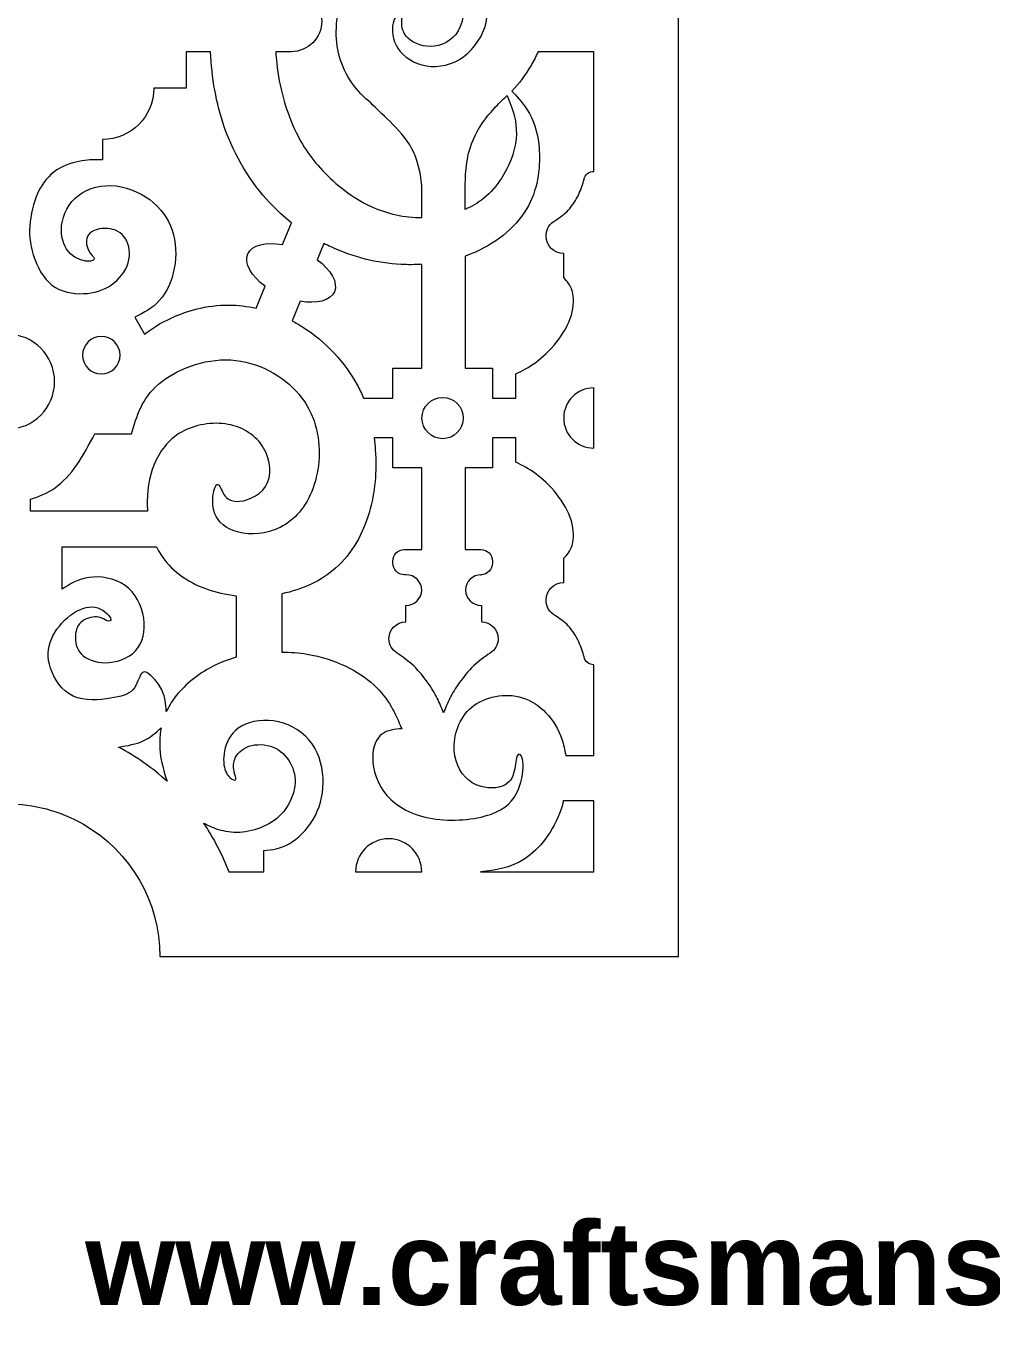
# Model space of a CAD drawing. Header units: millimetres. Extents: x -77 to 114, y -14 to 198.
# Drawn here: x -43.7 to 2.9, y -14 to 48.8 of the extents above; entities that cross this region are included whole.
import ezdxf

# ---------------------------------------------------------------- set-up
doc = ezdxf.new("R2010")
doc.units = ezdxf.units.MM
doc.header["$MEASUREMENT"] = 0
doc.layers.add('Default', color=7, linetype='Continuous')

msp = doc.modelspace()

# ---------------------------------------------------------------- linework, layer by layer
at = {"layer": 'Default', "lineweight": 9}
for points, knots in [([(-51.98, 3.963), (-51.98, 3.963), (-76.979, 3.963), (-76.979, 3.963), (-76.979, 3.963), (-76.979, 3.963), (-76.979, 96.287), (-76.979, 96.287), (-76.979, 96.287), (-76.979, 96.287), (-74.644, 96.287), (-74.644, 96.287), (-74.644, 96.287), (-73.848, 100.994), (-70.379, 104.808), (-65.763, 106.05), (-65.763, 106.05), (-65.763, 106.05), (-65.763, 109.359), (-65.763, 109.359), (-65.763, 109.359), (-65.763, 109.359), (-44.618, 109.359), (-44.618, 109.359), (-44.618, 109.359), (-44.618, 109.359), (-23.473, 109.359), (-23.473, 109.359), (-23.473, 109.359), (-23.473, 109.359), (-23.473, 106.05), (-23.473, 106.05), (-23.473, 106.05), (-18.857, 104.808), (-15.388, 100.994), (-14.593, 96.287), (-14.593, 96.287), (-14.593, 96.287), (-12.257, 96.287), (-12.257, 96.287), (-12.257, 96.287), (-12.257, 96.287), (-12.257, 3.963), (-12.257, 3.963), (-12.257, 3.963), (-12.257, 3.963), (-37.256, 3.963), (-37.256, 3.963), (-37.256, 3.963), (-37.256, 6.588), (-38.66, 9.015), (-40.937, 10.328), (-40.937, 10.328), (-42.076, 10.985), (-43.347, 11.313), (-44.618, 11.313), (-44.618, 11.313), (-45.889, 11.313), (-47.16, 10.985), (-48.299, 10.328), (-48.299, 10.328), (-50.576, 9.015), (-51.98, 6.588), (-51.98, 3.963)], [0, 0, 0, 0, 0.058824, 0.058824, 0.058824, 0.058824, 0.117647, 0.117647, 0.117647, 0.117647, 0.176471, 0.176471, 0.176471, 0.176471, 0.235294, 0.235294, 0.235294, 0.235294, 0.294118, 0.294118, 0.294118, 0.294118, 0.352941, 0.352941, 0.352941, 0.352941, 0.411765, 0.411765, 0.411765, 0.411765, 0.470588, 0.470588, 0.470588, 0.470588, 0.529412, 0.529412, 0.529412, 0.529412, 0.588235, 0.588235, 0.588235, 0.588235, 0.647059, 0.647059, 0.647059, 0.647059, 0.705882, 0.705882, 0.705882, 0.705882, 0.764706, 0.764706, 0.764706, 0.764706, 0.823529, 0.823529, 0.823529, 0.823529, 0.882353, 0.882353, 0.882353, 0.882353, 1, 1, 1, 1]), ([(-31.667, 47.577), (-31.667, 47.577), (-30.927, 47.577), (-30.927, 47.577), (-30.927, 47.577), (-30.111, 47.577), (-29.449, 48.239), (-29.449, 49.055), (-29.449, 49.055), (-29.449, 49.871), (-30.111, 50.533), (-30.927, 50.533), (-30.927, 50.533), (-30.927, 50.533), (-31.43, 50.533), (-31.43, 50.533), (-31.43, 50.533), (-31.425, 50.553), (-31.419, 50.573), (-31.414, 50.593), (-31.414, 50.593), (-31.13, 51.643), (-30.612, 52.407), (-29.94, 52.998), (-29.94, 52.998), (-29.463, 53.417), (-28.907, 53.751), (-28.315, 53.979), (-28.315, 53.979), (-28.315, 53.962), (-28.316, 53.946), (-28.316, 53.93), (-28.316, 53.93), (-28.316, 53.114), (-27.654, 52.452), (-26.838, 52.452), (-26.838, 52.452), (-26.022, 52.452), (-25.36, 53.114), (-25.36, 53.93), (-25.36, 53.93), (-25.36, 54.038), (-25.372, 54.144), (-25.394, 54.245), (-25.394, 54.245), (-25.246, 54.219), (-25.1, 54.187), (-24.955, 54.149), (-24.955, 54.149), (-24.112, 53.931), (-23.329, 53.525), (-22.76, 52.909), (-22.76, 52.909), (-22.19, 52.294), (-21.833, 51.468), (-21.633, 50.736), (-21.633, 50.736), (-21.433, 50.003), (-21.39, 49.363), (-21.593, 48.747), (-21.593, 48.747), (-21.796, 48.132), (-22.246, 47.54), (-22.809, 47.205), (-22.809, 47.205), (-23.372, 46.87), (-24.05, 46.789), (-24.619, 46.94), (-24.619, 46.94), (-25.189, 47.091), (-25.651, 47.473), (-25.872, 47.897), (-25.872, 47.897), (-26.094, 48.322), (-26.075, 48.79), (-25.98, 49.071), (-25.98, 49.071), (-25.885, 49.351), (-25.712, 49.443), (-25.632, 49.437), (-25.632, 49.437), (-25.552, 49.431), (-25.564, 49.326), (-25.583, 49.138), (-25.583, 49.138), (-25.601, 48.95), (-25.626, 48.68), (-25.442, 48.412), (-25.442, 48.412), (-25.257, 48.144), (-24.863, 47.879), (-24.383, 47.836), (-24.383, 47.836), (-23.902, 47.793), (-23.335, 47.971), (-22.994, 48.411), (-22.994, 48.411), (-22.652, 48.851), (-22.535, 49.553), (-22.614, 50.121), (-22.614, 50.121), (-22.693, 50.689), (-22.969, 51.123), (-23.338, 51.486), (-23.338, 51.486), (-23.708, 51.85), (-24.171, 52.143), (-24.822, 52.231), (-24.822, 52.231), (-25.472, 52.319), (-26.309, 52.201), (-26.977, 51.866), (-26.977, 51.866), (-27.645, 51.53), (-28.144, 50.976), (-28.446, 50.197), (-28.446, 50.197), (-28.748, 49.419), (-28.853, 48.415), (-28.64, 47.504), (-28.64, 47.504), (-28.428, 46.592), (-27.898, 45.773), (-27.194, 45.2), (-27.194, 45.2), (-26.922, 44.943), (-26.65, 44.686), (-26.296, 44.343), (-26.296, 44.343), (-25.941, 43.999), (-25.504, 43.567), (-25.211, 43.081), (-25.211, 43.081), (-24.919, 42.595), (-24.771, 42.053), (-24.697, 41.646), (-24.697, 41.646), (-24.624, 41.24), (-24.623, 40.969), (-24.623, 40.699), (-24.623, 40.699), (-24.623, 40.699), (-24.623, 39.577), (-24.623, 39.577), (-24.623, 39.577), (-25.457, 39.58), (-26.3, 39.758), (-27.076, 40.115), (-27.076, 40.115), (-27.972, 40.527), (-28.779, 41.18), (-29.4, 41.836), (-29.4, 41.836), (-30.022, 42.491), (-30.46, 43.15), (-30.828, 43.99), (-30.828, 43.99), (-31.197, 44.83), (-31.498, 45.851), (-31.622, 47.029), (-31.622, 47.029), (-31.641, 47.208), (-31.657, 47.392), (-31.667, 47.577)], [0, 0, 0, 0, 0.02381, 0.02381, 0.02381, 0.02381, 0.047619, 0.047619, 0.047619, 0.047619, 0.071429, 0.071429, 0.071429, 0.071429, 0.095238, 0.095238, 0.095238, 0.095238, 0.119048, 0.119048, 0.119048, 0.119048, 0.142857, 0.142857, 0.142857, 0.142857, 0.166667, 0.166667, 0.166667, 0.166667, 0.190476, 0.190476, 0.190476, 0.190476, 0.214286, 0.214286, 0.214286, 0.214286, 0.238095, 0.238095, 0.238095, 0.238095, 0.261905, 0.261905, 0.261905, 0.261905, 0.285714, 0.285714, 0.285714, 0.285714, 0.309524, 0.309524, 0.309524, 0.309524, 0.333333, 0.333333, 0.333333, 0.333333, 0.357143, 0.357143, 0.357143, 0.357143, 0.380952, 0.380952, 0.380952, 0.380952, 0.404762, 0.404762, 0.404762, 0.404762, 0.428571, 0.428571, 0.428571, 0.428571, 0.452381, 0.452381, 0.452381, 0.452381, 0.47619, 0.47619, 0.47619, 0.47619, 0.5, 0.5, 0.5, 0.5, 0.52381, 0.52381, 0.52381, 0.52381, 0.547619, 0.547619, 0.547619, 0.547619, 0.571429, 0.571429, 0.571429, 0.571429, 0.595238, 0.595238, 0.595238, 0.595238, 0.619048, 0.619048, 0.619048, 0.619048, 0.642857, 0.642857, 0.642857, 0.642857, 0.666667, 0.666667, 0.666667, 0.666667, 0.690476, 0.690476, 0.690476, 0.690476, 0.714286, 0.714286, 0.714286, 0.714286, 0.738095, 0.738095, 0.738095, 0.738095, 0.761905, 0.761905, 0.761905, 0.761905, 0.785714, 0.785714, 0.785714, 0.785714, 0.809524, 0.809524, 0.809524, 0.809524, 0.833333, 0.833333, 0.833333, 0.833333, 0.857143, 0.857143, 0.857143, 0.857143, 0.880952, 0.880952, 0.880952, 0.880952, 0.904762, 0.904762, 0.904762, 0.904762, 0.928571, 0.928571, 0.928571, 0.928571, 0.952381, 0.952381, 0.952381, 0.952381, 1, 1, 1, 1]), ([(-31.349, 38.274), (-32.15, 38.423), (-32.823, 38.267), (-33.016, 37.826), (-33.016, 37.826), (-33.213, 37.377), (-32.855, 36.76), (-32.176, 36.267), (-32.176, 36.267), (-32.176, 36.267), (-32.611, 35.211), (-32.611, 35.211), (-32.611, 35.211), (-33.055, 35.307), (-33.494, 35.357), (-33.91, 35.362), (-33.91, 35.362), (-35.037, 35.374), (-35.998, 35.053), (-36.65, 34.764), (-36.65, 34.764), (-37.303, 34.475), (-37.648, 34.216), (-37.992, 33.958), (-37.992, 33.958), (-37.992, 33.958), (-38.467, 34.779), (-38.467, 34.779), (-38.467, 34.779), (-38.038, 34.993), (-37.609, 35.207), (-37.268, 35.591), (-37.268, 35.591), (-36.927, 35.975), (-36.675, 36.529), (-36.561, 37.133), (-36.561, 37.133), (-36.447, 37.736), (-36.471, 38.389), (-36.665, 38.969), (-36.665, 38.969), (-36.859, 39.548), (-37.223, 40.055), (-37.746, 40.443), (-37.746, 40.443), (-38.269, 40.831), (-38.953, 41.1), (-39.618, 41.121), (-39.618, 41.121), (-40.283, 41.141), (-40.929, 40.913), (-41.357, 40.507), (-41.357, 40.507), (-41.785, 40.101), (-41.995, 39.515), (-42.007, 39.014), (-42.007, 39.014), (-42.019, 38.512), (-41.834, 38.093), (-41.573, 37.838), (-41.573, 37.838), (-41.311, 37.582), (-40.972, 37.49), (-40.748, 37.477), (-40.748, 37.477), (-40.523, 37.465), (-40.412, 37.533), (-40.43, 37.616), (-40.43, 37.616), (-40.449, 37.699), (-40.597, 37.798), (-40.701, 38.007), (-40.701, 38.007), (-40.806, 38.216), (-40.868, 38.537), (-40.7, 38.753), (-40.7, 38.753), (-40.532, 38.97), (-40.135, 39.083), (-39.778, 39.055), (-39.778, 39.055), (-39.421, 39.027), (-39.104, 38.859), (-38.915, 38.556), (-38.915, 38.556), (-38.725, 38.254), (-38.663, 37.816), (-38.783, 37.404), (-38.783, 37.404), (-38.903, 36.991), (-39.205, 36.603), (-39.587, 36.338), (-39.587, 36.338), (-39.968, 36.074), (-40.431, 35.932), (-40.944, 35.911), (-40.944, 35.911), (-41.459, 35.889), (-42.025, 35.988), (-42.459, 36.323), (-42.459, 36.323), (-42.893, 36.658), (-43.195, 37.231), (-43.364, 37.776), (-43.364, 37.776), (-43.534, 38.321), (-43.571, 38.838), (-43.512, 39.38), (-43.512, 39.38), (-43.454, 39.922), (-43.3, 40.489), (-43.054, 40.944), (-43.054, 40.944), (-42.807, 41.4), (-42.468, 41.745), (-42.075, 41.966), (-42.075, 41.966), (-41.681, 42.188), (-41.231, 42.286), (-40.88, 42.333), (-40.88, 42.333), (-40.529, 42.379), (-40.276, 42.372), (-40.024, 42.366), (-40.024, 42.366), (-40.024, 42.366), (-40.024, 43.345), (-40.024, 43.345), (-40.024, 43.345), (-38.657, 43.345), (-37.549, 44.453), (-37.549, 45.82), (-37.549, 45.82), (-37.549, 45.82), (-35.995, 45.82), (-35.995, 45.82), (-35.995, 45.82), (-35.995, 45.82), (-35.995, 47.577), (-35.995, 47.577), (-35.995, 47.577), (-35.995, 47.577), (-34.814, 47.577), (-34.814, 47.577), (-34.814, 47.577), (-34.76, 46.333), (-34.544, 45.083), (-34.153, 43.956), (-34.153, 43.956), (-33.649, 42.504), (-32.854, 41.254), (-31.959, 40.291), (-31.959, 40.291), (-31.624, 39.931), (-31.276, 39.611), (-30.915, 39.327), (-30.915, 39.327), (-30.915, 39.327), (-31.349, 38.274), (-31.349, 38.274)], [0, 0, 0, 0, 0.02439, 0.02439, 0.02439, 0.02439, 0.04878, 0.04878, 0.04878, 0.04878, 0.073171, 0.073171, 0.073171, 0.073171, 0.097561, 0.097561, 0.097561, 0.097561, 0.121951, 0.121951, 0.121951, 0.121951, 0.146341, 0.146341, 0.146341, 0.146341, 0.170732, 0.170732, 0.170732, 0.170732, 0.195122, 0.195122, 0.195122, 0.195122, 0.219512, 0.219512, 0.219512, 0.219512, 0.243902, 0.243902, 0.243902, 0.243902, 0.268293, 0.268293, 0.268293, 0.268293, 0.292683, 0.292683, 0.292683, 0.292683, 0.317073, 0.317073, 0.317073, 0.317073, 0.341463, 0.341463, 0.341463, 0.341463, 0.365854, 0.365854, 0.365854, 0.365854, 0.390244, 0.390244, 0.390244, 0.390244, 0.414634, 0.414634, 0.414634, 0.414634, 0.439024, 0.439024, 0.439024, 0.439024, 0.463415, 0.463415, 0.463415, 0.463415, 0.487805, 0.487805, 0.487805, 0.487805, 0.512195, 0.512195, 0.512195, 0.512195, 0.536585, 0.536585, 0.536585, 0.536585, 0.560976, 0.560976, 0.560976, 0.560976, 0.585366, 0.585366, 0.585366, 0.585366, 0.609756, 0.609756, 0.609756, 0.609756, 0.634146, 0.634146, 0.634146, 0.634146, 0.658537, 0.658537, 0.658537, 0.658537, 0.682927, 0.682927, 0.682927, 0.682927, 0.707317, 0.707317, 0.707317, 0.707317, 0.731707, 0.731707, 0.731707, 0.731707, 0.756098, 0.756098, 0.756098, 0.756098, 0.780488, 0.780488, 0.780488, 0.780488, 0.804878, 0.804878, 0.804878, 0.804878, 0.829268, 0.829268, 0.829268, 0.829268, 0.853659, 0.853659, 0.853659, 0.853659, 0.878049, 0.878049, 0.878049, 0.878049, 0.902439, 0.902439, 0.902439, 0.902439, 0.926829, 0.926829, 0.926829, 0.926829, 0.95122, 0.95122, 0.95122, 0.95122, 1, 1, 1, 1]), ([(-16.805, 41.43), (-16.871, 41.196), (-16.936, 40.962), (-17.06, 40.7), (-17.06, 40.7), (-17.183, 40.439), (-17.365, 40.149), (-17.563, 39.935), (-17.563, 39.935), (-17.761, 39.722), (-17.975, 39.583), (-18.189, 39.445), (-18.189, 39.445), (-18.455, 39.302), (-18.636, 39.02), (-18.636, 38.696), (-18.636, 38.696), (-18.636, 38.226), (-18.256, 37.846), (-17.786, 37.846), (-17.786, 37.846), (-17.786, 37.846), (-17.786, 36.683), (-17.786, 36.683), (-17.786, 36.683), (-17.623, 36.511), (-17.46, 36.338), (-17.375, 36.04), (-17.375, 36.04), (-17.291, 35.741), (-17.284, 35.316), (-17.416, 34.873), (-17.416, 34.873), (-17.549, 34.43), (-17.82, 33.968), (-18.134, 33.571), (-18.134, 33.571), (-18.448, 33.174), (-18.805, 32.841), (-19.137, 32.598), (-19.137, 32.598), (-19.47, 32.355), (-19.778, 32.2), (-20.086, 32.047), (-20.086, 32.047), (-20.086, 32.047), (-20.086, 30.874), (-20.086, 30.874), (-20.086, 30.874), (-20.086, 30.874), (-21.222, 30.874), (-21.222, 30.874), (-21.222, 30.874), (-21.222, 30.874), (-21.222, 32.317), (-21.222, 32.317), (-21.222, 32.317), (-21.222, 32.317), (-22.536, 32.317), (-22.536, 32.317), (-22.536, 32.317), (-22.536, 32.317), (-22.537, 37.725), (-22.537, 37.725), (-22.537, 37.725), (-22.37, 37.782), (-22.206, 37.846), (-22.046, 37.917), (-22.046, 37.917), (-20.941, 38.403), (-19.998, 39.204), (-19.491, 40.14), (-19.491, 40.14), (-18.983, 41.075), (-18.909, 42.147), (-18.976, 42.955), (-18.976, 42.955), (-19.044, 43.764), (-19.254, 44.31), (-19.549, 44.778), (-19.549, 44.778), (-19.785, 45.152), (-20.077, 45.477), (-20.291, 45.676), (-20.291, 45.676), (-19.926, 46.045), (-19.619, 46.468), (-19.361, 46.912), (-19.361, 46.912), (-19.237, 47.128), (-19.123, 47.349), (-19.024, 47.577), (-19.024, 47.577), (-19.024, 47.577), (-16.335, 47.577), (-16.335, 47.577), (-16.335, 47.577), (-16.335, 47.577), (-16.335, 41.808), (-16.335, 41.808), (-16.335, 41.808), (-16.566, 41.808), (-16.758, 41.646), (-16.805, 41.43)], [0, 0, 0, 0, 0.037037, 0.037037, 0.037037, 0.037037, 0.074074, 0.074074, 0.074074, 0.074074, 0.111111, 0.111111, 0.111111, 0.111111, 0.148148, 0.148148, 0.148148, 0.148148, 0.185185, 0.185185, 0.185185, 0.185185, 0.222222, 0.222222, 0.222222, 0.222222, 0.259259, 0.259259, 0.259259, 0.259259, 0.296296, 0.296296, 0.296296, 0.296296, 0.333333, 0.333333, 0.333333, 0.333333, 0.37037, 0.37037, 0.37037, 0.37037, 0.407407, 0.407407, 0.407407, 0.407407, 0.444444, 0.444444, 0.444444, 0.444444, 0.481481, 0.481481, 0.481481, 0.481481, 0.518519, 0.518519, 0.518519, 0.518519, 0.555556, 0.555556, 0.555556, 0.555556, 0.592593, 0.592593, 0.592593, 0.592593, 0.62963, 0.62963, 0.62963, 0.62963, 0.666667, 0.666667, 0.666667, 0.666667, 0.703704, 0.703704, 0.703704, 0.703704, 0.740741, 0.740741, 0.740741, 0.740741, 0.777778, 0.777778, 0.777778, 0.777778, 0.814815, 0.814815, 0.814815, 0.814815, 0.851852, 0.851852, 0.851852, 0.851852, 0.888889, 0.888889, 0.888889, 0.888889, 0.925926, 0.925926, 0.925926, 0.925926, 1, 1, 1, 1]), ([(-22.536, 39.974), (-22.215, 40.111), (-21.915, 40.286), (-21.649, 40.5), (-21.649, 40.5), (-20.947, 41.063), (-20.472, 41.901), (-20.244, 42.615), (-20.244, 42.615), (-20.017, 43.329), (-20.035, 43.92), (-20.155, 44.438), (-20.155, 44.438), (-20.25, 44.844), (-20.407, 45.205), (-20.515, 45.463), (-20.515, 45.463), (-20.535, 45.444), (-20.556, 45.426), (-20.577, 45.408), (-20.577, 45.408), (-20.724, 45.265), (-20.871, 45.122), (-21.067, 44.913), (-21.067, 44.913), (-21.264, 44.704), (-21.511, 44.428), (-21.733, 44.096), (-21.733, 44.096), (-21.955, 43.765), (-22.153, 43.377), (-22.283, 42.98), (-22.283, 42.98), (-22.413, 42.582), (-22.475, 42.176), (-22.506, 41.794), (-22.506, 41.794), (-22.536, 41.413), (-22.536, 41.056), (-22.536, 40.699), (-22.536, 40.699), (-22.536, 40.699), (-22.536, 39.974), (-22.536, 39.974)], [0, 0, 0, 0, 0.083333, 0.083333, 0.083333, 0.083333, 0.166667, 0.166667, 0.166667, 0.166667, 0.25, 0.25, 0.25, 0.25, 0.333333, 0.333333, 0.333333, 0.333333, 0.416667, 0.416667, 0.416667, 0.416667, 0.5, 0.5, 0.5, 0.5, 0.583333, 0.583333, 0.583333, 0.583333, 0.666667, 0.666667, 0.666667, 0.666667, 0.75, 0.75, 0.75, 0.75, 0.833333, 0.833333, 0.833333, 0.833333, 1, 1, 1, 1]), ([(-24.623, 37.323), (-24.623, 37.323), (-24.623, 32.317), (-24.623, 32.317), (-24.623, 32.317), (-24.623, 32.317), (-26.024, 32.317), (-26.024, 32.317), (-26.024, 32.317), (-26.024, 32.317), (-26.024, 30.874), (-26.024, 30.874), (-26.024, 30.874), (-26.024, 30.874), (-27.433, 30.874), (-27.433, 30.874), (-27.433, 30.874), (-27.524, 31.089), (-27.628, 31.304), (-27.747, 31.519), (-27.747, 31.519), (-28.326, 32.566), (-29.262, 33.613), (-30.376, 34.309), (-30.376, 34.309), (-30.542, 34.412), (-30.713, 34.509), (-30.886, 34.597), (-30.886, 34.597), (-30.886, 34.597), (-30.496, 35.547), (-30.496, 35.547), (-30.496, 35.547), (-29.702, 35.402), (-29.036, 35.56), (-28.845, 35.998), (-28.845, 35.998), (-28.649, 36.445), (-29.002, 37.057), (-29.674, 37.548), (-29.674, 37.548), (-29.674, 37.548), (-29.352, 38.331), (-29.352, 38.331), (-29.352, 38.331), (-29.237, 38.273), (-29.12, 38.217), (-29.003, 38.163), (-29.003, 38.163), (-27.941, 37.677), (-26.814, 37.381), (-25.617, 37.32), (-25.617, 37.32), (-25.29, 37.303), (-24.957, 37.304), (-24.623, 37.323)], [0, 0, 0, 0, 0.066667, 0.066667, 0.066667, 0.066667, 0.133333, 0.133333, 0.133333, 0.133333, 0.2, 0.2, 0.2, 0.2, 0.266667, 0.266667, 0.266667, 0.266667, 0.333333, 0.333333, 0.333333, 0.333333, 0.4, 0.4, 0.4, 0.4, 0.466667, 0.466667, 0.466667, 0.466667, 0.533333, 0.533333, 0.533333, 0.533333, 0.6, 0.6, 0.6, 0.6, 0.666667, 0.666667, 0.666667, 0.666667, 0.733333, 0.733333, 0.733333, 0.733333, 0.8, 0.8, 0.8, 0.8, 0.866667, 0.866667, 0.866667, 0.866667, 1, 1, 1, 1]), ([(-44.618, 29.383), (-45.88, 29.383), (-46.904, 30.406), (-46.904, 31.668), (-46.904, 31.668), (-46.904, 32.93), (-45.88, 33.954), (-44.618, 33.954), (-44.618, 33.954), (-43.356, 33.954), (-42.333, 32.93), (-42.333, 31.668), (-42.333, 31.668), (-42.333, 30.406), (-43.356, 29.383), (-44.618, 29.383)], [0, 0, 0, 0, 0.2, 0.2, 0.2, 0.2, 0.4, 0.4, 0.4, 0.4, 0.6, 0.6, 0.6, 0.6, 1, 1, 1, 1]), ([(-40.985, 32.946), (-40.985, 33.446), (-40.58, 33.851), (-40.08, 33.851), (-40.08, 33.851), (-39.58, 33.851), (-39.175, 33.446), (-39.175, 32.946), (-39.175, 32.946), (-39.175, 32.445), (-39.58, 32.04), (-40.08, 32.04), (-40.08, 32.04), (-40.58, 32.04), (-40.985, 32.445), (-40.985, 32.946)], [0, 0, 0, 0, 0.2, 0.2, 0.2, 0.2, 0.4, 0.4, 0.4, 0.4, 0.6, 0.6, 0.6, 0.6, 1, 1, 1, 1]), ([(-43.497, 25.996), (-43.497, 25.996), (-43.497, 25.426), (-43.497, 25.426), (-43.497, 25.426), (-43.497, 25.426), (-37.851, 25.426), (-37.851, 25.426), (-37.851, 25.426), (-37.856, 25.495), (-37.86, 25.565), (-37.863, 25.633), (-37.863, 25.633), (-37.894, 26.384), (-37.795, 27.049), (-37.537, 27.671), (-37.537, 27.671), (-37.278, 28.293), (-36.859, 28.872), (-36.219, 29.235), (-36.219, 29.235), (-35.579, 29.598), (-34.717, 29.746), (-33.972, 29.611), (-33.972, 29.611), (-33.227, 29.475), (-32.599, 29.056), (-32.254, 28.465), (-32.254, 28.465), (-31.909, 27.874), (-31.847, 27.111), (-32.161, 26.612), (-32.161, 26.612), (-32.475, 26.113), (-33.165, 25.879), (-33.584, 25.898), (-33.584, 25.898), (-34.003, 25.916), (-34.15, 26.187), (-34.261, 26.403), (-34.261, 26.403), (-34.372, 26.618), (-34.446, 26.778), (-34.532, 26.692), (-34.532, 26.692), (-34.618, 26.606), (-34.717, 26.273), (-34.711, 25.892), (-34.711, 25.892), (-34.705, 25.51), (-34.593, 25.079), (-34.212, 24.771), (-34.212, 24.771), (-33.83, 24.463), (-33.177, 24.278), (-32.488, 24.346), (-32.488, 24.346), (-31.798, 24.414), (-31.072, 24.734), (-30.53, 25.375), (-30.53, 25.375), (-29.988, 26.015), (-29.631, 26.975), (-29.582, 28.01), (-29.582, 28.01), (-29.533, 29.044), (-29.791, 30.152), (-30.542, 31.051), (-30.542, 31.051), (-31.293, 31.95), (-32.537, 32.64), (-33.843, 32.714), (-33.843, 32.714), (-35.148, 32.788), (-36.515, 32.246), (-37.321, 31.55), (-37.321, 31.55), (-38.128, 30.854), (-38.374, 30.004), (-38.62, 29.155), (-38.62, 29.155), (-38.62, 29.155), (-40.394, 29.155), (-40.394, 29.155), (-40.394, 29.155), (-40.671, 28.632), (-40.948, 28.108), (-41.263, 27.654), (-41.263, 27.654), (-41.579, 27.2), (-41.933, 26.815), (-42.311, 26.55), (-42.311, 26.55), (-42.69, 26.286), (-43.094, 26.141), (-43.497, 25.996)], [0, 0, 0, 0, 0.04, 0.04, 0.04, 0.04, 0.08, 0.08, 0.08, 0.08, 0.12, 0.12, 0.12, 0.12, 0.16, 0.16, 0.16, 0.16, 0.2, 0.2, 0.2, 0.2, 0.24, 0.24, 0.24, 0.24, 0.28, 0.28, 0.28, 0.28, 0.32, 0.32, 0.32, 0.32, 0.36, 0.36, 0.36, 0.36, 0.4, 0.4, 0.4, 0.4, 0.44, 0.44, 0.44, 0.44, 0.48, 0.48, 0.48, 0.48, 0.52, 0.52, 0.52, 0.52, 0.56, 0.56, 0.56, 0.56, 0.6, 0.6, 0.6, 0.6, 0.64, 0.64, 0.64, 0.64, 0.68, 0.68, 0.68, 0.68, 0.72, 0.72, 0.72, 0.72, 0.76, 0.76, 0.76, 0.76, 0.8, 0.8, 0.8, 0.8, 0.84, 0.84, 0.84, 0.84, 0.88, 0.88, 0.88, 0.88, 0.92, 0.92, 0.92, 0.92, 1, 1, 1, 1]), ([(-23.623, 30.911), (-24.173, 30.911), (-24.619, 30.465), (-24.619, 29.915), (-24.619, 29.915), (-24.619, 29.366), (-24.173, 28.92), (-23.623, 28.92), (-23.623, 28.92), (-23.073, 28.92), (-22.628, 29.366), (-22.628, 29.915), (-22.628, 29.915), (-22.628, 30.465), (-23.073, 30.911), (-23.623, 30.911)], [0, 0, 0, 0, 0.2, 0.2, 0.2, 0.2, 0.4, 0.4, 0.4, 0.4, 0.6, 0.6, 0.6, 0.6, 1, 1, 1, 1]), ([(-16.335, 28.465), (-17.137, 28.465), (-17.786, 29.114), (-17.786, 29.915), (-17.786, 29.915), (-17.786, 30.717), (-17.137, 31.366), (-16.335, 31.366), (-16.335, 31.366), (-16.335, 31.366), (-16.335, 28.465), (-16.335, 28.465)], [0, 0, 0, 0, 0.25, 0.25, 0.25, 0.25, 0.5, 0.5, 0.5, 0.5, 1, 1, 1, 1]), ([(-21.78, 22.361), (-21.473, 22.361), (-21.222, 22.612), (-21.222, 22.919), (-21.222, 22.919), (-21.222, 22.919), (-21.222, 23.022), (-21.222, 23.022), (-21.222, 23.022), (-21.222, 23.329), (-21.473, 23.58), (-21.78, 23.58), (-21.78, 23.58), (-21.78, 23.58), (-22.536, 23.58), (-22.536, 23.58), (-22.536, 23.58), (-22.536, 23.58), (-22.536, 27.514), (-22.536, 27.514), (-22.536, 27.514), (-22.536, 27.514), (-21.222, 27.514), (-21.222, 27.514), (-21.222, 27.514), (-21.222, 27.514), (-21.222, 28.956), (-21.222, 28.956), (-21.222, 28.956), (-21.222, 28.956), (-20.086, 28.956), (-20.086, 28.956), (-20.086, 28.956), (-20.086, 28.956), (-20.086, 27.783), (-20.086, 27.783), (-20.086, 27.783), (-19.778, 27.629), (-19.47, 27.475), (-19.137, 27.232), (-19.137, 27.232), (-18.805, 26.989), (-18.448, 26.656), (-18.134, 26.259), (-18.134, 26.259), (-17.82, 25.862), (-17.549, 25.4), (-17.416, 24.957), (-17.416, 24.957), (-17.284, 24.514), (-17.291, 24.089), (-17.375, 23.79), (-17.375, 23.79), (-17.46, 23.491), (-17.623, 23.319), (-17.786, 23.147), (-17.786, 23.147), (-17.786, 23.147), (-17.786, 21.984), (-17.786, 21.984), (-17.786, 21.984), (-18.256, 21.984), (-18.636, 21.603), (-18.636, 21.133), (-18.636, 21.133), (-18.636, 20.81), (-18.455, 20.528), (-18.189, 20.385), (-18.189, 20.385), (-17.975, 20.246), (-17.761, 20.108), (-17.563, 19.894), (-17.563, 19.894), (-17.365, 19.681), (-17.183, 19.391), (-17.06, 19.129), (-17.06, 19.129), (-16.936, 18.868), (-16.871, 18.634), (-16.805, 18.4), (-16.805, 18.4), (-16.758, 18.184), (-16.566, 18.022), (-16.335, 18.022), (-16.335, 18.022), (-16.335, 18.022), (-16.335, 13.648), (-16.335, 13.648), (-16.335, 13.648), (-16.335, 13.648), (-17.696, 13.648), (-17.696, 13.648), (-17.696, 13.648), (-17.698, 13.648), (-17.69, 13.646), (-17.69, 13.648), (-17.69, 13.648), (-17.73, 13.919), (-17.793, 14.183), (-17.876, 14.428), (-17.876, 14.428), (-18.221, 15.438), (-18.936, 16.165), (-19.779, 16.43), (-19.779, 16.43), (-20.623, 16.694), (-21.596, 16.497), (-22.217, 15.974), (-22.217, 15.974), (-22.839, 15.451), (-23.11, 14.601), (-23.067, 13.893), (-23.067, 13.893), (-23.024, 13.185), (-22.667, 12.618), (-22.193, 12.329), (-22.193, 12.329), (-21.719, 12.039), (-21.127, 12.027), (-20.758, 12.163), (-20.758, 12.163), (-20.389, 12.298), (-20.241, 12.581), (-20.167, 12.889), (-20.167, 12.889), (-20.093, 13.197), (-20.093, 13.529), (-20.019, 13.653), (-20.019, 13.653), (-19.945, 13.776), (-19.798, 13.689), (-19.755, 13.363), (-19.755, 13.363), (-19.711, 13.037), (-19.773, 12.47), (-19.988, 11.978), (-19.988, 11.978), (-20.204, 11.485), (-20.573, 11.067), (-21.318, 10.808), (-21.318, 10.808), (-22.063, 10.55), (-23.184, 10.451), (-24.126, 10.605), (-24.126, 10.605), (-25.068, 10.759), (-25.832, 11.165), (-26.312, 11.719), (-26.312, 11.719), (-26.792, 12.273), (-26.989, 12.975), (-26.995, 13.523), (-26.995, 13.523), (-27.001, 14.071), (-26.817, 14.465), (-26.552, 14.674), (-26.552, 14.674), (-26.287, 14.884), (-25.942, 14.909), (-25.598, 14.933), (-25.598, 14.933), (-25.905, 15.66), (-26.213, 16.387), (-26.94, 17.051), (-26.94, 17.051), (-27.666, 17.716), (-28.812, 18.32), (-30.16, 18.535), (-30.16, 18.535), (-30.553, 18.598), (-30.963, 18.628), (-31.376, 18.628), (-31.376, 18.628), (-31.376, 18.628), (-31.376, 21.442), (-31.376, 21.442), (-31.376, 21.442), (-30.391, 21.643), (-29.471, 22.064), (-28.769, 22.69), (-28.769, 22.69), (-27.981, 23.392), (-27.464, 24.353), (-27.168, 25.344), (-27.168, 25.344), (-26.873, 26.335), (-26.798, 27.357), (-26.872, 28.391), (-26.872, 28.391), (-26.886, 28.579), (-26.904, 28.768), (-26.929, 28.956), (-26.929, 28.956), (-26.929, 28.956), (-26.024, 28.956), (-26.024, 28.956), (-26.024, 28.956), (-26.024, 28.956), (-26.024, 27.514), (-26.024, 27.514), (-26.024, 27.514), (-26.024, 27.514), (-24.623, 27.514), (-24.623, 27.514), (-24.623, 27.514), (-24.623, 27.514), (-24.623, 23.58), (-24.623, 23.58), (-24.623, 23.58), (-24.623, 23.58), (-25.466, 23.58), (-25.466, 23.58), (-25.466, 23.58), (-25.774, 23.58), (-26.024, 23.329), (-26.024, 23.022), (-26.024, 23.022), (-26.024, 23.022), (-26.024, 22.919), (-26.024, 22.919), (-26.024, 22.919), (-26.024, 22.612), (-25.774, 22.361), (-25.466, 22.361), (-25.466, 22.361), (-25.466, 22.361), (-25.396, 22.361), (-25.396, 22.361), (-25.396, 22.361), (-24.976, 22.361), (-24.634, 22.03), (-24.634, 21.622), (-24.634, 21.622), (-24.634, 21.214), (-24.976, 20.883), (-25.396, 20.883), (-25.396, 20.883), (-25.396, 20.883), (-25.397, 20.089), (-25.397, 20.089), (-25.397, 20.089), (-25.846, 20.089), (-26.21, 19.725), (-26.21, 19.276), (-26.21, 19.276), (-26.21, 18.982), (-26.054, 18.724), (-25.819, 18.581), (-25.819, 18.581), (-25.546, 18.394), (-25.273, 18.207), (-25.017, 17.961), (-25.017, 17.961), (-24.76, 17.715), (-24.52, 17.411), (-24.331, 17.144), (-24.331, 17.144), (-24.142, 16.878), (-24.003, 16.65), (-23.886, 16.416), (-23.886, 16.416), (-23.769, 16.182), (-23.674, 15.942), (-23.578, 15.702), (-23.578, 15.702), (-23.482, 15.942), (-23.386, 16.182), (-23.269, 16.416), (-23.269, 16.416), (-23.152, 16.65), (-23.013, 16.878), (-22.824, 17.144), (-22.824, 17.144), (-22.635, 17.411), (-22.395, 17.715), (-22.138, 17.961), (-22.138, 17.961), (-21.882, 18.207), (-21.609, 18.394), (-21.336, 18.581), (-21.336, 18.581), (-21.101, 18.724), (-20.945, 18.982), (-20.945, 19.276), (-20.945, 19.276), (-20.945, 19.725), (-21.309, 20.089), (-21.757, 20.089), (-21.757, 20.089), (-21.757, 20.089), (-21.757, 20.883), (-21.757, 20.883), (-21.757, 20.883), (-22.178, 20.883), (-22.519, 21.214), (-22.519, 21.622), (-22.519, 21.622), (-22.519, 22.03), (-22.178, 22.361), (-21.757, 22.361), (-21.757, 22.361), (-21.75, 22.361), (-21.788, 22.361), (-21.78, 22.361)], [0, 0, 0, 0, 0.012987, 0.012987, 0.012987, 0.012987, 0.025974, 0.025974, 0.025974, 0.025974, 0.038961, 0.038961, 0.038961, 0.038961, 0.051948, 0.051948, 0.051948, 0.051948, 0.064935, 0.064935, 0.064935, 0.064935, 0.077922, 0.077922, 0.077922, 0.077922, 0.090909, 0.090909, 0.090909, 0.090909, 0.103896, 0.103896, 0.103896, 0.103896, 0.116883, 0.116883, 0.116883, 0.116883, 0.12987, 0.12987, 0.12987, 0.12987, 0.142857, 0.142857, 0.142857, 0.142857, 0.155844, 0.155844, 0.155844, 0.155844, 0.168831, 0.168831, 0.168831, 0.168831, 0.181818, 0.181818, 0.181818, 0.181818, 0.194805, 0.194805, 0.194805, 0.194805, 0.207792, 0.207792, 0.207792, 0.207792, 0.220779, 0.220779, 0.220779, 0.220779, 0.233766, 0.233766, 0.233766, 0.233766, 0.246753, 0.246753, 0.246753, 0.246753, 0.25974, 0.25974, 0.25974, 0.25974, 0.272727, 0.272727, 0.272727, 0.272727, 0.285714, 0.285714, 0.285714, 0.285714, 0.298701, 0.298701, 0.298701, 0.298701, 0.311688, 0.311688, 0.311688, 0.311688, 0.324675, 0.324675, 0.324675, 0.324675, 0.337662, 0.337662, 0.337662, 0.337662, 0.350649, 0.350649, 0.350649, 0.350649, 0.363636, 0.363636, 0.363636, 0.363636, 0.376623, 0.376623, 0.376623, 0.376623, 0.38961, 0.38961, 0.38961, 0.38961, 0.402597, 0.402597, 0.402597, 0.402597, 0.415584, 0.415584, 0.415584, 0.415584, 0.428571, 0.428571, 0.428571, 0.428571, 0.441558, 0.441558, 0.441558, 0.441558, 0.454545, 0.454545, 0.454545, 0.454545, 0.467532, 0.467532, 0.467532, 0.467532, 0.480519, 0.480519, 0.480519, 0.480519, 0.493506, 0.493506, 0.493506, 0.493506, 0.506494, 0.506494, 0.506494, 0.506494, 0.519481, 0.519481, 0.519481, 0.519481, 0.532468, 0.532468, 0.532468, 0.532468, 0.545455, 0.545455, 0.545455, 0.545455, 0.558442, 0.558442, 0.558442, 0.558442, 0.571429, 0.571429, 0.571429, 0.571429, 0.584416, 0.584416, 0.584416, 0.584416, 0.597403, 0.597403, 0.597403, 0.597403, 0.61039, 0.61039, 0.61039, 0.61039, 0.623377, 0.623377, 0.623377, 0.623377, 0.636364, 0.636364, 0.636364, 0.636364, 0.649351, 0.649351, 0.649351, 0.649351, 0.662338, 0.662338, 0.662338, 0.662338, 0.675325, 0.675325, 0.675325, 0.675325, 0.688312, 0.688312, 0.688312, 0.688312, 0.701299, 0.701299, 0.701299, 0.701299, 0.714286, 0.714286, 0.714286, 0.714286, 0.727273, 0.727273, 0.727273, 0.727273, 0.74026, 0.74026, 0.74026, 0.74026, 0.753247, 0.753247, 0.753247, 0.753247, 0.766234, 0.766234, 0.766234, 0.766234, 0.779221, 0.779221, 0.779221, 0.779221, 0.792208, 0.792208, 0.792208, 0.792208, 0.805195, 0.805195, 0.805195, 0.805195, 0.818182, 0.818182, 0.818182, 0.818182, 0.831169, 0.831169, 0.831169, 0.831169, 0.844156, 0.844156, 0.844156, 0.844156, 0.857143, 0.857143, 0.857143, 0.857143, 0.87013, 0.87013, 0.87013, 0.87013, 0.883117, 0.883117, 0.883117, 0.883117, 0.896104, 0.896104, 0.896104, 0.896104, 0.909091, 0.909091, 0.909091, 0.909091, 0.922078, 0.922078, 0.922078, 0.922078, 0.935065, 0.935065, 0.935065, 0.935065, 0.948052, 0.948052, 0.948052, 0.948052, 0.961039, 0.961039, 0.961039, 0.961039, 0.974026, 0.974026, 0.974026, 0.974026, 1, 1, 1, 1]), ([(-36.954, 15.76), (-36.834, 15.99), (-36.713, 16.22), (-36.523, 16.468), (-36.523, 16.468), (-36.333, 16.715), (-36.075, 16.98), (-35.758, 17.242), (-35.758, 17.242), (-35.441, 17.503), (-35.065, 17.762), (-34.693, 17.951), (-34.693, 17.951), (-34.32, 18.14), (-33.95, 18.26), (-33.581, 18.38), (-33.581, 18.38), (-33.581, 18.38), (-33.581, 21.348), (-33.581, 21.348), (-33.581, 21.348), (-34.084, 21.404), (-34.57, 21.514), (-35.013, 21.674), (-35.013, 21.674), (-35.985, 22.025), (-36.749, 22.617), (-37.211, 23.33), (-37.211, 23.33), (-37.288, 23.45), (-37.357, 23.573), (-37.418, 23.698), (-37.418, 23.698), (-37.418, 23.698), (-41.964, 23.698), (-41.964, 23.698), (-41.964, 23.698), (-41.964, 23.698), (-41.964, 21.665), (-41.964, 21.665), (-41.964, 21.665), (-41.585, 21.911), (-41.205, 22.157), (-40.669, 22.231), (-40.669, 22.231), (-40.134, 22.305), (-39.442, 22.206), (-38.939, 21.846), (-38.939, 21.846), (-38.437, 21.486), (-38.122, 20.864), (-38.033, 20.261), (-38.033, 20.261), (-37.944, 19.657), (-38.079, 19.072), (-38.44, 18.689), (-38.44, 18.689), (-38.8, 18.306), (-39.387, 18.124), (-39.888, 18.121), (-39.888, 18.121), (-40.39, 18.118), (-40.808, 18.294), (-41.047, 18.547), (-41.047, 18.547), (-41.287, 18.801), (-41.349, 19.134), (-41.33, 19.426), (-41.33, 19.426), (-41.312, 19.719), (-41.213, 19.971), (-40.992, 20.128), (-40.992, 20.128), (-40.77, 20.285), (-40.425, 20.347), (-40.216, 20.321), (-40.216, 20.321), (-40.006, 20.296), (-39.932, 20.183), (-39.822, 20.14), (-39.822, 20.14), (-39.711, 20.096), (-39.563, 20.123), (-39.64, 20.281), (-39.64, 20.281), (-39.717, 20.439), (-40.019, 20.729), (-40.385, 20.793), (-40.385, 20.793), (-40.751, 20.858), (-41.183, 20.698), (-41.57, 20.405), (-41.57, 20.405), (-41.958, 20.113), (-42.303, 19.688), (-42.489, 19.253), (-42.489, 19.253), (-42.674, 18.818), (-42.701, 18.373), (-42.529, 17.859), (-42.529, 17.859), (-42.357, 17.345), (-41.985, 16.761), (-41.439, 16.507), (-41.439, 16.507), (-40.893, 16.252), (-40.173, 16.326), (-39.643, 16.406), (-39.643, 16.406), (-39.114, 16.486), (-38.775, 16.573), (-38.562, 16.813), (-38.562, 16.813), (-38.35, 17.053), (-38.264, 17.447), (-38.144, 17.598), (-38.144, 17.598), (-38.024, 17.749), (-37.87, 17.656), (-37.7, 17.502), (-37.7, 17.502), (-37.531, 17.349), (-37.346, 17.133), (-37.223, 16.92), (-37.223, 16.92), (-37.1, 16.708), (-37.039, 16.498), (-37.004, 16.306), (-37.004, 16.306), (-36.97, 16.113), (-36.962, 15.936), (-36.954, 15.76)], [0, 0, 0, 0, 0.029412, 0.029412, 0.029412, 0.029412, 0.058824, 0.058824, 0.058824, 0.058824, 0.088235, 0.088235, 0.088235, 0.088235, 0.117647, 0.117647, 0.117647, 0.117647, 0.147059, 0.147059, 0.147059, 0.147059, 0.176471, 0.176471, 0.176471, 0.176471, 0.205882, 0.205882, 0.205882, 0.205882, 0.235294, 0.235294, 0.235294, 0.235294, 0.264706, 0.264706, 0.264706, 0.264706, 0.294118, 0.294118, 0.294118, 0.294118, 0.323529, 0.323529, 0.323529, 0.323529, 0.352941, 0.352941, 0.352941, 0.352941, 0.382353, 0.382353, 0.382353, 0.382353, 0.411765, 0.411765, 0.411765, 0.411765, 0.441176, 0.441176, 0.441176, 0.441176, 0.470588, 0.470588, 0.470588, 0.470588, 0.5, 0.5, 0.5, 0.5, 0.529412, 0.529412, 0.529412, 0.529412, 0.558824, 0.558824, 0.558824, 0.558824, 0.588235, 0.588235, 0.588235, 0.588235, 0.617647, 0.617647, 0.617647, 0.617647, 0.647059, 0.647059, 0.647059, 0.647059, 0.676471, 0.676471, 0.676471, 0.676471, 0.705882, 0.705882, 0.705882, 0.705882, 0.735294, 0.735294, 0.735294, 0.735294, 0.764706, 0.764706, 0.764706, 0.764706, 0.794118, 0.794118, 0.794118, 0.794118, 0.823529, 0.823529, 0.823529, 0.823529, 0.852941, 0.852941, 0.852941, 0.852941, 0.882353, 0.882353, 0.882353, 0.882353, 0.911765, 0.911765, 0.911765, 0.911765, 0.941176, 0.941176, 0.941176, 0.941176, 1, 1, 1, 1]), ([(-35.146, 10.368), (-34.925, 10.261), (-34.704, 10.153), (-34.419, 10.068), (-34.419, 10.068), (-34.133, 9.984), (-33.782, 9.922), (-33.409, 9.941), (-33.409, 9.941), (-33.037, 9.959), (-32.643, 10.058), (-32.273, 10.221), (-32.273, 10.221), (-31.904, 10.384), (-31.559, 10.612), (-31.285, 10.954), (-31.285, 10.954), (-31.012, 11.295), (-30.808, 11.752), (-30.752, 12.167), (-30.752, 12.167), (-30.697, 12.583), (-30.79, 12.958), (-30.971, 13.288), (-30.971, 13.288), (-31.153, 13.617), (-31.424, 13.9), (-31.79, 14.048), (-31.79, 14.048), (-32.156, 14.196), (-32.618, 14.208), (-32.966, 14.088), (-32.966, 14.088), (-33.314, 13.968), (-33.548, 13.715), (-33.647, 13.475), (-33.647, 13.475), (-33.745, 13.235), (-33.708, 13.007), (-33.668, 12.841), (-33.668, 12.841), (-33.628, 12.675), (-33.585, 12.57), (-33.597, 12.512), (-33.597, 12.512), (-33.609, 12.453), (-33.678, 12.441), (-33.785, 12.509), (-33.785, 12.509), (-33.893, 12.576), (-34.041, 12.724), (-34.121, 12.986), (-34.121, 12.986), (-34.201, 13.247), (-34.213, 13.623), (-34.105, 14.014), (-34.105, 14.014), (-33.998, 14.405), (-33.77, 14.812), (-33.314, 15.064), (-33.314, 15.064), (-32.858, 15.316), (-32.175, 15.415), (-31.535, 15.273), (-31.535, 15.273), (-30.894, 15.132), (-30.297, 14.75), (-29.918, 14.211), (-29.918, 14.211), (-29.54, 13.672), (-29.38, 12.976), (-29.386, 12.327), (-29.386, 12.327), (-29.392, 11.678), (-29.564, 11.074), (-29.869, 10.56), (-29.869, 10.56), (-30.174, 10.046), (-30.611, 9.621), (-31.029, 9.385), (-31.029, 9.385), (-31.448, 9.151), (-31.848, 9.105), (-32.247, 9.06), (-32.247, 9.06), (-32.247, 9.06), (-32.247, 8.035), (-32.247, 8.035), (-32.247, 8.035), (-32.247, 8.035), (-33.93, 8.035), (-33.93, 8.035), (-33.93, 8.035), (-34.249, 8.869), (-34.659, 9.65), (-35.146, 10.368)], [0, 0, 0, 0, 0.04, 0.04, 0.04, 0.04, 0.08, 0.08, 0.08, 0.08, 0.12, 0.12, 0.12, 0.12, 0.16, 0.16, 0.16, 0.16, 0.2, 0.2, 0.2, 0.2, 0.24, 0.24, 0.24, 0.24, 0.28, 0.28, 0.28, 0.28, 0.32, 0.32, 0.32, 0.32, 0.36, 0.36, 0.36, 0.36, 0.4, 0.4, 0.4, 0.4, 0.44, 0.44, 0.44, 0.44, 0.48, 0.48, 0.48, 0.48, 0.52, 0.52, 0.52, 0.52, 0.56, 0.56, 0.56, 0.56, 0.6, 0.6, 0.6, 0.6, 0.64, 0.64, 0.64, 0.64, 0.68, 0.68, 0.68, 0.68, 0.72, 0.72, 0.72, 0.72, 0.76, 0.76, 0.76, 0.76, 0.8, 0.8, 0.8, 0.8, 0.84, 0.84, 0.84, 0.84, 0.88, 0.88, 0.88, 0.88, 0.92, 0.92, 0.92, 0.92, 1, 1, 1, 1]), ([(-36.911, 12.404), (-37.093, 12.989), (-37.274, 13.573), (-37.267, 14.259), (-37.267, 14.259), (-37.264, 14.492), (-37.24, 14.737), (-37.19, 14.986), (-37.19, 14.986), (-37.451, 14.747), (-37.713, 14.507), (-38.056, 14.351), (-38.056, 14.351), (-38.399, 14.195), (-38.823, 14.122), (-39.248, 14.049), (-39.248, 14.049), (-38.404, 13.6), (-37.618, 13.047), (-36.911, 12.404)], [0, 0, 0, 0, 0.166667, 0.166667, 0.166667, 0.166667, 0.333333, 0.333333, 0.333333, 0.333333, 0.5, 0.5, 0.5, 0.5, 0.666667, 0.666667, 0.666667, 0.666667, 1, 1, 1, 1]), ([(-17.799, 11.468), (-17.799, 11.468), (-16.335, 11.468), (-16.335, 11.468), (-16.335, 11.468), (-16.335, 11.468), (-16.335, 8.035), (-16.335, 8.035), (-16.335, 8.035), (-16.335, 8.035), (-21.793, 8.035), (-21.793, 8.035), (-21.793, 8.035), (-21.079, 8.118), (-20.364, 8.201), (-19.662, 8.667), (-19.662, 8.667), (-18.96, 9.133), (-18.27, 9.983), (-17.914, 11.054), (-17.914, 11.054), (-17.869, 11.189), (-17.829, 11.327), (-17.795, 11.468), (-17.795, 11.468), (-17.794, 11.47), (-17.801, 11.468), (-17.799, 11.468)], [0, 0, 0, 0, 0.125, 0.125, 0.125, 0.125, 0.25, 0.25, 0.25, 0.25, 0.375, 0.375, 0.375, 0.375, 0.5, 0.5, 0.5, 0.5, 0.625, 0.625, 0.625, 0.625, 0.75, 0.75, 0.75, 0.75, 1, 1, 1, 1]), ([(-27.824, 8.035), (-27.824, 8.918), (-27.108, 9.633), (-26.226, 9.633), (-26.226, 9.633), (-25.343, 9.633), (-24.627, 8.918), (-24.627, 8.035), (-24.627, 8.035), (-24.627, 8.035), (-27.824, 8.035), (-27.824, 8.035)], [0, 0, 0, 0, 0.25, 0.25, 0.25, 0.25, 0.5, 0.5, 0.5, 0.5, 1, 1, 1, 1])]:
    msp.add_open_spline(points, degree=3, knots=knots, dxfattribs=at)

# ---------------------------------------------------------------- texts
at = {"insert": (-40.859, -8.84), "char_height": 4, "width": 115.80572, "attachment_point": 1}
msp.add_mtext('{\\fArial|b1|i0|c0|p34;www.craftsmanspace.com}', dxfattribs=at)

doc.saveas('drawing.dxf')
